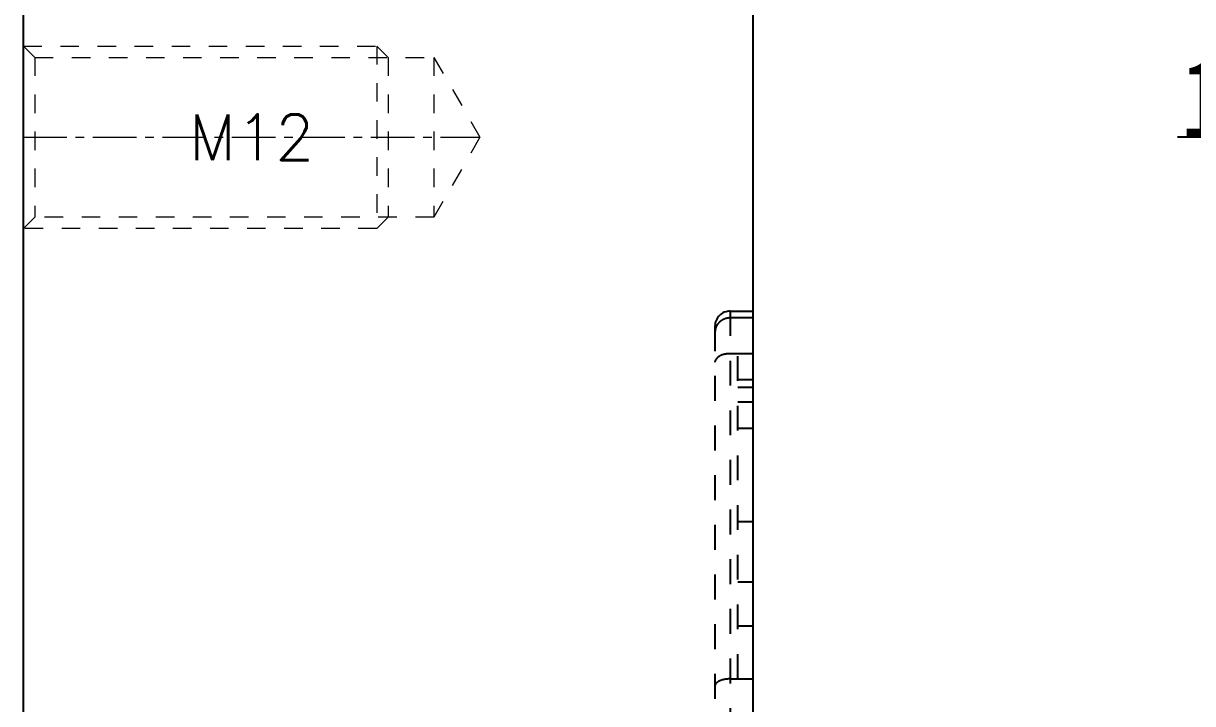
# Model space of a CAD drawing. Header units: millimetres. Extents: x 629 to 2024, y -4394 to 1386.
# Drawn here: x 1119.6 to 1196.5, y -1809.5 to -1764.8 of the extents above; entities that cross this region are included whole.
import ezdxf
from ezdxf.enums import TextEntityAlignment as Align

# ---------------------------------------------------------------- set-up
doc = ezdxf.new("R2010")
doc.units = ezdxf.units.MM
doc.header["$LTSCALE"] = 16.335
doc.header["$PDMODE"] = 3
doc.header["$PDSIZE"] = 0.3125
doc.linetypes.add('CENTER', pattern=[0.6, 0.375, -0.075, 0.075, -0.075])
doc.linetypes.add('HIDDEN', pattern=[0.2, 0.1, -0.1])
doc.layers.get('0').update_dxf_attribs({"linetype": 'CONTINUOUS'})
doc.layers.get('Defpoints').update_dxf_attribs({"linetype": 'CONTINUOUS'})
doc.layers.add('DEFAULT_2', color=8, linetype='HIDDEN')
doc.layers.add('screw', color=33, linetype='CONTINUOUS', lineweight=13)
doc.styles.get("Standard").update_dxf_attribs({"font": 'txt', "width": 0.8})
doc.styles.add('TXT', font='txt.shx', dxfattribs={"bigfont": 'gbcbig.shx'})
doc.dimstyles.new('副本 ISO-25-1', dxfattribs={"dimtxt": 5, "dimasz": 5, "dimexe": 0, "dimexo": 0, "dimgap": 0, "dimtad": 1, "dimtxsty": 'Standard', "dimcen": 0, "dimclrd": 4, "dimclre": 4, "dimclrt": 6, "dimazin": 0, "dimtfac": 1, "dimtofl": 0, "dimtmove": 0, "dimatfit": 3, "dimfxl": 0, "dimarcsym": 0})

# ---------------------------------------------------------------- blocks, each defined once
blk = doc.blocks.new('*D302')
at = {"color": 4, "linetype": 'Continuous', "lineweight": -2}
blk.add_line((1228.056, -1772.244), (1195.504, -1772.244), dxfattribs=at)
at = {"layer": 'Defpoints', "color": 0}
for p in [(1204.171, -1772.244), (1228.056, -1772.244), (1304.656, -1912.244)]:
    blk.add_point(p, dxfattribs=at)
at = {"color": 6, "insert": (1199.837, -1769.744), "char_height": 5, "attachment_point": 5}
blk.add_mtext('140', dxfattribs=at)

msp = doc.modelspace()

# ---------------------------------------------------------------- linework, layer by layer
at = {"color": 7, "linetype": 'Continuous'}
for p, q in [((1119.586, -2072.244), (1119.586, -1752.244)), ((1167.586, -2072.244), (1167.586, -1752.244))]:
    msp.add_line(p, q, dxfattribs=at)
at = {"layer": 'DEFAULT_2', "color": 8, "linetype": 'HIDDEN'}
for p, q in [((1166.079, -1783.679), (1166.079, -2010.809)), ((1166.079, -1783.679), (1167.586, -1783.679)), ((1167.586, -1784.132), (1166.079, -1784.132)), ((1165.074, -1784.685), (1165.074, -2009.804)), ((1167.586, -1786.484), (1166.079, -1786.484)), ((1166.581, -1807.884), (1166.581, -1786.484)), ((1167.586, -1788.215), (1166.586, -1788.215)), ((1167.586, -1788.701), (1166.586, -1788.701)), ((1167.586, -1789.666), (1166.586, -1789.666)), ((1166.586, -1791.386), (1167.586, -1791.386)), ((1167.586, -1797.56), (1166.586, -1797.56)), ((1167.586, -1801.529), (1166.586, -1801.529)), ((1166.586, -1804.395), (1167.586, -1804.395)), ((1166.079, -1807.884), (1167.586, -1807.884))]:
    msp.add_line(p, q, dxfattribs=at)
msp.add_arc((1166.079, -1784.684), 1.005, 90, 180, dxfattribs=at)
for points, knots in [([(1166.079, -1784.132), (1165.948, -1784.132), (1165.687, -1784.181), (1165.353, -1784.39), (1165.127, -1784.705), (1165.074, -1784.957), (1165.074, -1785.081)], [0, 0, 0, 0, 0.256657, 0.509466, 0.756731, 1, 1, 1, 1]), ([(1166.079, -1786.484), (1165.954, -1786.484), (1165.707, -1786.515), (1165.324, -1786.629), (1165.074, -1786.876), (1165.074, -1787.04)], [0, 0, 0, 0, 0.305571, 0.599016, 1, 1, 1, 1]), ([(1166.079, -1807.884), (1165.954, -1807.884), (1165.708, -1807.911), (1165.347, -1807.998), (1165.074, -1808.2), (1165.074, -1808.346)], [0, 0, 0, 0, 0.320369, 0.623108, 1, 1, 1, 1])]:
    msp.add_open_spline(points, degree=3, knots=knots, dxfattribs=at)
msp.add_open_spline([(1166.079, -1784.132), (1165.948, -1784.132), (1165.816, -1784.157), (1165.694, -1784.204)], degree=3, dxfattribs=at)
at = {"layer": 'screw', "color": 92, "linetype": 'HIDDEN', "ltscale": 0.746373}
for p, q in [((1119.586, -1766.244), (1142.836, -1766.244)), ((1142.836, -1766.244), (1143.586, -1766.994)), ((1142.836, -1766.244), (1142.836, -1778.244)), ((1143.586, -1766.994), (1143.586, -1777.494)), ((1143.586, -1777.494), (1142.836, -1778.244)), ((1142.836, -1778.244), (1119.586, -1778.244))]:
    msp.add_line(p, q, dxfattribs=at)
at = {"layer": 'screw', "linetype": 'HIDDEN', "ltscale": 0.746373}
for p, q in [((1119.586, -1766.244), (1120.336, -1766.994)), ((1120.336, -1766.994), (1120.336, -1777.494)), ((1120.336, -1766.994), (1146.586, -1766.994)), ((1146.586, -1766.994), (1149.617, -1772.244)), ((1146.586, -1766.994), (1146.586, -1777.494)), ((1149.617, -1772.244), (1146.586, -1777.494)), ((1120.336, -1777.494), (1119.586, -1778.244)), ((1146.586, -1777.494), (1120.336, -1777.494))]:
    msp.add_line(p, q, dxfattribs=at)
at = {"layer": 'screw', "color": 1, "linetype": 'CENTER', "ltscale": 0.466483}
msp.add_line((1119.586, -1772.244), (1149.617, -1772.244), dxfattribs=at)

# ---------------------------------------------------------------- texts
at = {"layer": 'screw', "color": 222, "linetype": 'HIDDEN', "ltscale": 0.746373, "style": 'TXT'}
msp.add_text('M12', height=3, dxfattribs=at).set_placement((1134.602, -1772.244), align=Align.MIDDLE)

# ---------------------------------------------------------------- dimensions: what is measured, and where the dimension line sits
dim = msp.add_ordinate_dim(feature_location=(1228.056, -1772.244), offset=(-23.886, 0), dtype=0, origin=(1304.656, -1912.244), dimstyle='副本 ISO-25-1', override={"dimfxl": 1.25, "dimarcsym": 1})
dim.commit()
dim.dimension.update_dxf_attribs({"geometry": '*D302', "text_midpoint": (1199.837, -1769.744)})

doc.saveas('drawing.dxf')
